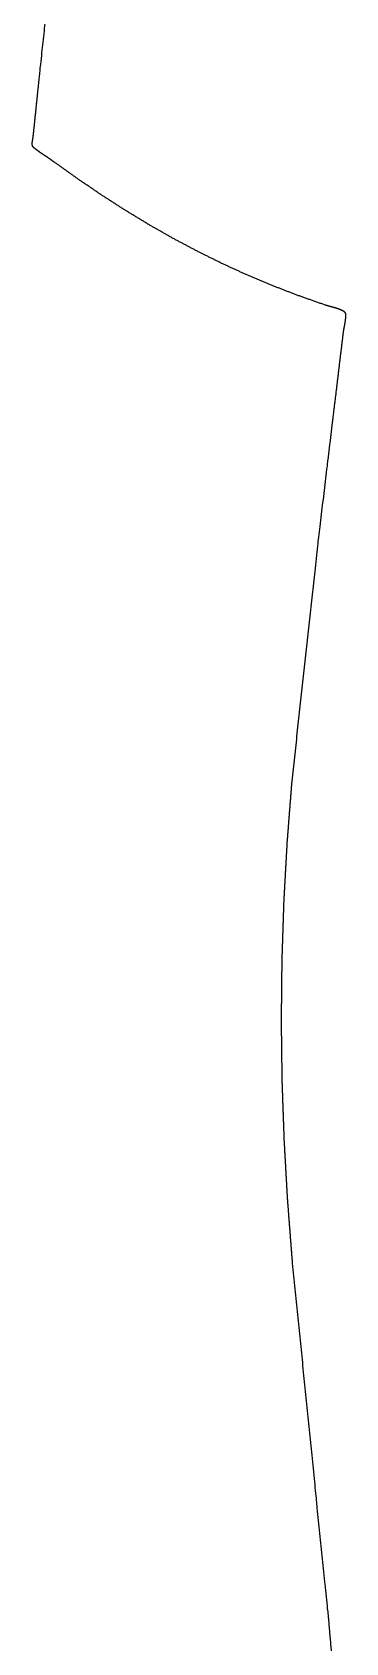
# Model space of a CAD drawing. Header units: feet. Extents: x 3.9 to 4.35, y 0.02 to 1.11.
# Drawn here: x 4.2449 to 4.305, y 0.5007 to 0.809 of the extents above; entities that cross this region are included whole.
import ezdxf

# ---------------------------------------------------------------- set-up
doc = ezdxf.new("R2010")
doc.units = ezdxf.units.FT
doc.header["$MEASUREMENT"] = 0
doc.layers.add('Standard', color=178, linetype='Continuous', true_color=0x000000)

msp = doc.modelspace()

# ---------------------------------------------------------------- linework, layer by layer
at = {"layer": 'Standard'}
for points, knots in [([(4.2452, 0.78962), (4.24586, 0.79604), (4.24653, 0.80246), (4.24777, 0.81385), (4.24902, 0.82524), (4.24959, 0.83094), (4.25015, 0.83664)], [406, 406, 406, 407.333333, 407.333333, 408.666667, 408.666667, 410, 410, 410]), ([(4.2452, 0.78962, 0.10032), (4.24586, 0.79604, 0.10032), (4.24653, 0.80246, 0.10032), (4.24777, 0.81385, 0.10032), (4.24902, 0.82524, 0.10032), (4.24959, 0.83094, 0.10032), (4.25015, 0.83664, 0.10032)], [406, 406, 406, 407.333333, 407.333333, 408.666667, 408.666667, 410, 410, 410]), ([(4.24499, 0.78813), (4.245, 0.78818), (4.24501, 0.78824), (4.24504, 0.78841), (4.24507, 0.78858)], [402, 402, 402, 403, 403, 404, 404, 404]), ([(4.24499, 0.78813, 0.10032), (4.245, 0.78818, 0.10032), (4.24501, 0.78824, 0.10032), (4.24504, 0.78841, 0.10032), (4.24507, 0.78858, 0.10032)], [402, 402, 402, 403, 403, 404, 404, 404]), ([(4.24842, 0.78468), (4.24791, 0.78503), (4.24739, 0.78537), (4.24688, 0.78572), (4.24637, 0.78607)], [351, 351, 351, 352, 352, 353, 353, 353]), ([(4.24842, 0.78468, 0.10032), (4.24791, 0.78503, 0.10032), (4.24739, 0.78537, 0.10032), (4.24688, 0.78572, 0.10032), (4.24637, 0.78607, 0.10032)], [351, 351, 351, 352, 352, 353, 353, 353]), ([(4.25382, 0.78085), (4.25163, 0.78241), (4.24943, 0.78397), (4.24893, 0.78432), (4.24842, 0.78468)], [349, 349, 349, 350, 350, 351, 351, 351]), ([(4.25382, 0.78085, 0.10032), (4.25163, 0.78241, 0.10032), (4.24943, 0.78397, 0.10032), (4.24893, 0.78432, 0.10032), (4.24842, 0.78468, 0.10032)], [349, 349, 349, 350, 350, 351, 351, 351]), ([(4.303, 0.75624), (4.30283, 0.75629), (4.30267, 0.75634), (4.30235, 0.75643), (4.30204, 0.75651), (4.30177, 0.75659), (4.30151, 0.75666), (4.3014, 0.75669), (4.3013, 0.75672)], [333, 333, 333, 334, 334, 335, 335, 336, 336, 337, 337, 337]), ([(4.303, 0.75624, 0.10032), (4.30283, 0.75629, 0.10032), (4.30267, 0.75634, 0.10032), (4.30235, 0.75643, 0.10032), (4.30204, 0.75651, 0.10032), (4.30177, 0.75659, 0.10032), (4.30151, 0.75666, 0.10032), (4.3014, 0.75669, 0.10032), (4.3013, 0.75672, 0.10032)], [333, 333, 333, 334, 334, 335, 335, 336, 336, 337, 337, 337]), ([(4.3046, 0.75172), (4.30464, 0.75196), (4.30468, 0.75219), (4.30478, 0.75269), (4.30487, 0.75318)], [284, 284, 284, 285, 285, 286, 286, 286]), ([(4.3046, 0.75172, 0.10032), (4.30464, 0.75196, 0.10032), (4.30468, 0.75219, 0.10032), (4.30478, 0.75269, 0.10032), (4.30487, 0.75318, 0.10032)], [284, 284, 284, 285, 285, 286, 286, 286]), ([(4.29474, 0.66569), (4.29725, 0.68862), (4.29976, 0.71155), (4.30114, 0.72297), (4.30251, 0.73439), (4.30354, 0.74294), (4.30457, 0.75148)], [278, 278, 278, 279.666667, 279.666667, 281.333333, 281.333333, 283, 283, 283]), ([(4.29474, 0.66569, 0.10032), (4.29725, 0.68862, 0.10032), (4.29976, 0.71155, 0.10032), (4.30114, 0.72297, 0.10032), (4.30251, 0.73439, 0.10032), (4.30354, 0.74294, 0.10032), (4.30457, 0.75148, 0.10032)], [278, 278, 278, 279.666667, 279.666667, 281.333333, 281.333333, 283, 283, 283]), ([(4.30274, 0.49391), (4.30225, 0.49964), (4.30176, 0.50536), (4.30058, 0.51679), (4.29941, 0.52823), (4.2971, 0.55111), (4.29479, 0.57399)], [267, 267, 267, 268, 268, 269, 269, 270, 270, 270]), ([(4.30274, 0.49391, 0.10032), (4.30225, 0.49964, 0.10032), (4.30176, 0.50536, 0.10032), (4.30058, 0.51679, 0.10032), (4.29941, 0.52823, 0.10032), (4.2971, 0.55111, 0.10032), (4.29479, 0.57399, 0.10032)], [267, 267, 267, 268, 268, 269, 269, 270, 270, 270])]:
    msp.add_open_spline(points, degree=2, knots=knots, dxfattribs=at)
for points in [[(4.24512, 0.78892), (4.24516, 0.78927), (4.2452, 0.78962)], [(4.24512, 0.78892, 0.10032), (4.24516, 0.78927, 0.10032), (4.2452, 0.78962, 0.10032)], [(4.2452, 0.78962), (4.2452, 0.78962, 0.05016), (4.2452, 0.78962, 0.10032)], [(4.24494, 0.78781), (4.24494, 0.78784), (4.24495, 0.78786)], [(4.24494, 0.78781, 0.10032), (4.24494, 0.78784, 0.10032), (4.24495, 0.78786, 0.10032)], [(4.24494, 0.78777), (4.24494, 0.78779), (4.24494, 0.78781)], [(4.24494, 0.78781), (4.24494, 0.78781, 0.05016), (4.24494, 0.78781, 0.10032)], [(4.24494, 0.78777, 0.10032), (4.24494, 0.78779, 0.10032), (4.24494, 0.78781, 0.10032)], [(4.24494, 0.78772), (4.24494, 0.78774), (4.24494, 0.78777)], [(4.24494, 0.78777), (4.24494, 0.78777, 0.05016), (4.24494, 0.78777, 0.10032)], [(4.24494, 0.78772, 0.10032), (4.24494, 0.78774, 0.10032), (4.24494, 0.78777, 0.10032)], [(4.24494, 0.78767), (4.24494, 0.78769), (4.24494, 0.78772)], [(4.24494, 0.78772), (4.24494, 0.78772, 0.05016), (4.24494, 0.78772, 0.10032)], [(4.24494, 0.78767, 0.10032), (4.24494, 0.78769, 0.10032), (4.24494, 0.78772, 0.10032)], [(4.24494, 0.78762), (4.24494, 0.78765), (4.24494, 0.78767)], [(4.24494, 0.78767), (4.24494, 0.78767, 0.05016), (4.24494, 0.78767, 0.10032)], [(4.24494, 0.78762, 0.10032), (4.24494, 0.78765, 0.10032), (4.24494, 0.78767, 0.10032)], [(4.24494, 0.7876), (4.24494, 0.78761), (4.24494, 0.78762)], [(4.24494, 0.78762), (4.24494, 0.78762, 0.05016), (4.24494, 0.78762, 0.10032)], [(4.24494, 0.7876, 0.10032), (4.24494, 0.78761, 0.10032), (4.24494, 0.78762, 0.10032)], [(4.24494, 0.78758), (4.24494, 0.78759), (4.24494, 0.7876)], [(4.24494, 0.7876), (4.24494, 0.7876, 0.05016), (4.24494, 0.7876, 0.10032)], [(4.24494, 0.78758, 0.10032), (4.24494, 0.78759, 0.10032), (4.24494, 0.7876, 0.10032)], [(4.24494, 0.78756), (4.24494, 0.78757), (4.24494, 0.78758)], [(4.24494, 0.78758), (4.24494, 0.78758, 0.05016), (4.24494, 0.78758, 0.10032)], [(4.24494, 0.78756, 0.10032), (4.24494, 0.78757, 0.10032), (4.24494, 0.78758, 0.10032)], [(4.24494, 0.78753), (4.24494, 0.78754), (4.24494, 0.78756)], [(4.24494, 0.78756), (4.24494, 0.78756, 0.05016), (4.24494, 0.78756, 0.10032)], [(4.24494, 0.78753, 0.10032), (4.24494, 0.78754, 0.10032), (4.24494, 0.78756, 0.10032)], [(4.24494, 0.78751), (4.24494, 0.78752), (4.24494, 0.78753)], [(4.24494, 0.78753), (4.24494, 0.78753, 0.05016), (4.24494, 0.78753, 0.10032)], [(4.24494, 0.78751, 0.10032), (4.24494, 0.78752, 0.10032), (4.24494, 0.78753, 0.10032)], [(4.24495, 0.78749), (4.24495, 0.7875), (4.24494, 0.78751)], [(4.24494, 0.78751), (4.24494, 0.78751, 0.05016), (4.24494, 0.78751, 0.10032)], [(4.24495, 0.78749, 0.10032), (4.24495, 0.7875, 0.10032), (4.24494, 0.78751, 0.10032)], [(4.24495, 0.78791), (4.24496, 0.78797), (4.24497, 0.78802)], [(4.24495, 0.78791, 0.10032), (4.24496, 0.78797, 0.10032), (4.24497, 0.78802, 0.10032)], [(4.24495, 0.78786), (4.24495, 0.78789), (4.24495, 0.78791)], [(4.24495, 0.78791), (4.24495, 0.78791, 0.05016), (4.24495, 0.78791, 0.10032)], [(4.24495, 0.78786, 0.10032), (4.24495, 0.78789, 0.10032), (4.24495, 0.78791, 0.10032)], [(4.24495, 0.78786), (4.24495, 0.78786, 0.05016), (4.24495, 0.78786, 0.10032)], [(4.24495, 0.78747), (4.24495, 0.78748), (4.24495, 0.78749)], [(4.24495, 0.78749), (4.24495, 0.78749, 0.05016), (4.24495, 0.78749, 0.10032)], [(4.24495, 0.78747, 0.10032), (4.24495, 0.78748, 0.10032), (4.24495, 0.78749, 0.10032)], [(4.24495, 0.78745), (4.24495, 0.78746), (4.24495, 0.78747)], [(4.24495, 0.78747), (4.24495, 0.78747, 0.05016), (4.24495, 0.78747, 0.10032)], [(4.24495, 0.78745, 0.10032), (4.24495, 0.78746, 0.10032), (4.24495, 0.78747, 0.10032)], [(4.24496, 0.78742), (4.24496, 0.78743), (4.24495, 0.78745)], [(4.24495, 0.78745), (4.24495, 0.78745, 0.05016), (4.24495, 0.78745, 0.10032)], [(4.24496, 0.78742, 0.10032), (4.24496, 0.78743, 0.10032), (4.24495, 0.78745, 0.10032)], [(4.24496, 0.7874), (4.24496, 0.78741), (4.24496, 0.78742)], [(4.24496, 0.78742), (4.24496, 0.78742, 0.05016), (4.24496, 0.78742, 0.10032)], [(4.24496, 0.7874, 0.10032), (4.24496, 0.78741, 0.10032), (4.24496, 0.78742, 0.10032)], [(4.24497, 0.78738), (4.24497, 0.78739), (4.24496, 0.7874)], [(4.24496, 0.7874), (4.24496, 0.7874, 0.05016), (4.24496, 0.7874, 0.10032)], [(4.24497, 0.78738, 0.10032), (4.24497, 0.78739, 0.10032), (4.24496, 0.7874, 0.10032)], [(4.24497, 0.78802), (4.24498, 0.78807), (4.24499, 0.78813)], [(4.24497, 0.78802, 0.10032), (4.24498, 0.78807, 0.10032), (4.24499, 0.78813, 0.10032)], [(4.24497, 0.78802), (4.24497, 0.78802, 0.05016), (4.24497, 0.78802, 0.10032)], [(4.24497, 0.78736), (4.24497, 0.78737), (4.24497, 0.78738)], [(4.24497, 0.78738), (4.24497, 0.78738, 0.05016), (4.24497, 0.78738, 0.10032)], [(4.24497, 0.78736, 0.10032), (4.24497, 0.78737, 0.10032), (4.24497, 0.78738, 0.10032)], [(4.24498, 0.78734), (4.24498, 0.78735), (4.24497, 0.78736)], [(4.24497, 0.78736), (4.24497, 0.78736, 0.05016), (4.24497, 0.78736, 0.10032)], [(4.24498, 0.78734, 0.10032), (4.24498, 0.78735, 0.10032), (4.24497, 0.78736, 0.10032)], [(4.24499, 0.78732), (4.24498, 0.78733), (4.24498, 0.78734)], [(4.24498, 0.78734), (4.24498, 0.78734, 0.05016), (4.24498, 0.78734, 0.10032)], [(4.24499, 0.78732, 0.10032), (4.24498, 0.78733, 0.10032), (4.24498, 0.78734, 0.10032)], [(4.24499, 0.78813), (4.24499, 0.78813, 0.05016), (4.24499, 0.78813, 0.10032)], [(4.24499, 0.7873), (4.24499, 0.78731), (4.24499, 0.78732)], [(4.24499, 0.78732), (4.24499, 0.78732, 0.05016), (4.24499, 0.78732, 0.10032)], [(4.24499, 0.7873, 0.10032), (4.24499, 0.78731, 0.10032), (4.24499, 0.78732, 0.10032)], [(4.245, 0.78728), (4.245, 0.78729), (4.24499, 0.7873)], [(4.24499, 0.7873), (4.24499, 0.7873, 0.05016), (4.24499, 0.7873, 0.10032)], [(4.245, 0.78728, 0.10032), (4.245, 0.78729, 0.10032), (4.24499, 0.7873, 0.10032)], [(4.24501, 0.78726), (4.24501, 0.78727), (4.245, 0.78728)], [(4.245, 0.78728), (4.245, 0.78728, 0.05016), (4.245, 0.78728, 0.10032)], [(4.24501, 0.78726, 0.10032), (4.24501, 0.78727, 0.10032), (4.245, 0.78728, 0.10032)], [(4.24502, 0.78723), (4.24502, 0.78724), (4.24501, 0.78726)], [(4.24501, 0.78726), (4.24501, 0.78726, 0.05016), (4.24501, 0.78726, 0.10032)], [(4.24502, 0.78723, 0.10032), (4.24502, 0.78724, 0.10032), (4.24501, 0.78726, 0.10032)], [(4.24503, 0.78721), (4.24502, 0.78722), (4.24502, 0.78723)], [(4.24502, 0.78723), (4.24502, 0.78723, 0.05016), (4.24502, 0.78723, 0.10032)], [(4.24503, 0.78721, 0.10032), (4.24502, 0.78722, 0.10032), (4.24502, 0.78723, 0.10032)], [(4.24504, 0.78719), (4.24503, 0.7872), (4.24503, 0.78721)], [(4.24503, 0.78721), (4.24503, 0.78721, 0.05016), (4.24503, 0.78721, 0.10032)], [(4.24504, 0.78719, 0.10032), (4.24503, 0.7872, 0.10032), (4.24503, 0.78721, 0.10032)], [(4.24505, 0.78717), (4.24504, 0.78718), (4.24504, 0.78719)], [(4.24504, 0.78719), (4.24504, 0.78719, 0.05016), (4.24504, 0.78719, 0.10032)], [(4.24505, 0.78717, 0.10032), (4.24504, 0.78718, 0.10032), (4.24504, 0.78719, 0.10032)], [(4.24506, 0.78715), (4.24506, 0.78716), (4.24505, 0.78717)], [(4.24505, 0.78717), (4.24505, 0.78717, 0.05016), (4.24505, 0.78717, 0.10032)], [(4.24506, 0.78715, 0.10032), (4.24506, 0.78716, 0.10032), (4.24505, 0.78717, 0.10032)], [(4.24507, 0.78713), (4.24507, 0.78714), (4.24506, 0.78715)], [(4.24506, 0.78715), (4.24506, 0.78715, 0.05016), (4.24506, 0.78715, 0.10032)], [(4.24507, 0.78713, 0.10032), (4.24507, 0.78714, 0.10032), (4.24506, 0.78715, 0.10032)], [(4.24507, 0.78858), (4.24509, 0.78875), (4.24512, 0.78892)], [(4.24507, 0.78858, 0.10032), (4.24509, 0.78875, 0.10032), (4.24512, 0.78892, 0.10032)], [(4.24507, 0.78858), (4.24507, 0.78858, 0.05016), (4.24507, 0.78858, 0.10032)], [(4.24509, 0.78711), (4.24508, 0.78712), (4.24507, 0.78713)], [(4.24507, 0.78713), (4.24507, 0.78713, 0.05016), (4.24507, 0.78713, 0.10032)], [(4.24509, 0.78711, 0.10032), (4.24508, 0.78712, 0.10032), (4.24507, 0.78713, 0.10032)], [(4.2451, 0.78709), (4.24509, 0.7871), (4.24509, 0.78711)], [(4.24509, 0.78711), (4.24509, 0.78711, 0.05016), (4.24509, 0.78711, 0.10032)], [(4.2451, 0.78709, 0.10032), (4.24509, 0.7871, 0.10032), (4.24509, 0.78711, 0.10032)], [(4.24511, 0.78707), (4.24511, 0.78708), (4.2451, 0.78709)], [(4.2451, 0.78709), (4.2451, 0.78709, 0.05016), (4.2451, 0.78709, 0.10032)], [(4.24511, 0.78707, 0.10032), (4.24511, 0.78708, 0.10032), (4.2451, 0.78709, 0.10032)], [(4.24513, 0.78705), (4.24512, 0.78706), (4.24511, 0.78707)], [(4.24511, 0.78707), (4.24511, 0.78707, 0.05016), (4.24511, 0.78707, 0.10032)], [(4.24513, 0.78705, 0.10032), (4.24512, 0.78706, 0.10032), (4.24511, 0.78707, 0.10032)], [(4.24512, 0.78892), (4.24512, 0.78892, 0.05016), (4.24512, 0.78892, 0.10032)], [(4.24514, 0.78704), (4.24513, 0.78705), (4.24513, 0.78705)], [(4.24513, 0.78705), (4.24513, 0.78705, 0.05016), (4.24513, 0.78705, 0.10032)], [(4.24514, 0.78704, 0.10032), (4.24513, 0.78705, 0.10032), (4.24513, 0.78705, 0.10032)], [(4.24516, 0.78702), (4.24515, 0.78703), (4.24514, 0.78704)], [(4.24514, 0.78704), (4.24514, 0.78704, 0.05016), (4.24514, 0.78704, 0.10032)], [(4.24516, 0.78702, 0.10032), (4.24515, 0.78703, 0.10032), (4.24514, 0.78704, 0.10032)], [(4.24517, 0.787), (4.24517, 0.78701), (4.24516, 0.78702)], [(4.24516, 0.78702), (4.24516, 0.78702, 0.05016), (4.24516, 0.78702, 0.10032)], [(4.24517, 0.787, 0.10032), (4.24517, 0.78701, 0.10032), (4.24516, 0.78702, 0.10032)], [(4.24519, 0.78698), (4.24518, 0.78699), (4.24517, 0.787)], [(4.24517, 0.787), (4.24517, 0.787, 0.05016), (4.24517, 0.787, 0.10032)], [(4.24519, 0.78698, 0.10032), (4.24518, 0.78699, 0.10032), (4.24517, 0.787, 0.10032)], [(4.24521, 0.78696), (4.2452, 0.78697), (4.24519, 0.78698)], [(4.24519, 0.78698), (4.24519, 0.78698, 0.05016), (4.24519, 0.78698, 0.10032)], [(4.24521, 0.78696, 0.10032), (4.2452, 0.78697, 0.10032), (4.24519, 0.78698, 0.10032)], [(4.24523, 0.78694), (4.24522, 0.78695), (4.24521, 0.78696)], [(4.24521, 0.78696), (4.24521, 0.78696, 0.05016), (4.24521, 0.78696, 0.10032)], [(4.24523, 0.78694, 0.10032), (4.24522, 0.78695, 0.10032), (4.24521, 0.78696, 0.10032)], [(4.24525, 0.78692), (4.24524, 0.78693), (4.24523, 0.78694)], [(4.24523, 0.78694), (4.24523, 0.78694, 0.05016), (4.24523, 0.78694, 0.10032)], [(4.24525, 0.78692, 0.10032), (4.24524, 0.78693, 0.10032), (4.24523, 0.78694, 0.10032)], [(4.24527, 0.7869), (4.24526, 0.78691), (4.24525, 0.78692)], [(4.24525, 0.78692), (4.24525, 0.78692, 0.05016), (4.24525, 0.78692, 0.10032)], [(4.24527, 0.7869, 0.10032), (4.24526, 0.78691, 0.10032), (4.24525, 0.78692, 0.10032)], [(4.24529, 0.78688), (4.24528, 0.78689), (4.24527, 0.7869)], [(4.24527, 0.7869), (4.24527, 0.7869, 0.05016), (4.24527, 0.7869, 0.10032)], [(4.24529, 0.78688, 0.10032), (4.24528, 0.78689, 0.10032), (4.24527, 0.7869, 0.10032)], [(4.24531, 0.78686), (4.2453, 0.78687), (4.24529, 0.78688)], [(4.24529, 0.78688), (4.24529, 0.78688, 0.05016), (4.24529, 0.78688, 0.10032)], [(4.24531, 0.78686, 0.10032), (4.2453, 0.78687, 0.10032), (4.24529, 0.78688, 0.10032)], [(4.24533, 0.78684), (4.24532, 0.78685), (4.24531, 0.78686)], [(4.24531, 0.78686), (4.24531, 0.78686, 0.05016), (4.24531, 0.78686, 0.10032)], [(4.24533, 0.78684, 0.10032), (4.24532, 0.78685, 0.10032), (4.24531, 0.78686, 0.10032)], [(4.24538, 0.78681), (4.24535, 0.78683), (4.24533, 0.78684)], [(4.24533, 0.78684), (4.24533, 0.78684, 0.05016), (4.24533, 0.78684, 0.10032)], [(4.24538, 0.78681, 0.10032), (4.24535, 0.78683, 0.10032), (4.24533, 0.78684, 0.10032)], [(4.24587, 0.78644), (4.24562, 0.78662), (4.24538, 0.78681)], [(4.24538, 0.78681), (4.24538, 0.78681, 0.05016), (4.24538, 0.78681, 0.10032)], [(4.24587, 0.78644, 0.10032), (4.24562, 0.78662, 0.10032), (4.24538, 0.78681, 0.10032)], [(4.24637, 0.78607), (4.24612, 0.78625), (4.24587, 0.78644)], [(4.24587, 0.78644), (4.24587, 0.78644, 0.05016), (4.24587, 0.78644, 0.10032)], [(4.24637, 0.78607, 0.10032), (4.24612, 0.78625, 0.10032), (4.24587, 0.78644, 0.10032)], [(4.24637, 0.78607), (4.24637, 0.78607, 0.05016), (4.24637, 0.78607, 0.10032)], [(4.24842, 0.78468), (4.24842, 0.78468, 0.05016), (4.24842, 0.78468, 0.10032)], [(4.25828, 0.77782), (4.25605, 0.77933), (4.25382, 0.78085)], [(4.25382, 0.78085), (4.25382, 0.78085, 0.05016), (4.25382, 0.78085, 0.10032)], [(4.25828, 0.77782, 0.10032), (4.25605, 0.77933, 0.10032), (4.25382, 0.78085, 0.10032)], [(4.26281, 0.77491), (4.26054, 0.77637), (4.25828, 0.77782)], [(4.25828, 0.77782), (4.25828, 0.77782, 0.05016), (4.25828, 0.77782, 0.10032)], [(4.26281, 0.77491, 0.10032), (4.26054, 0.77637, 0.10032), (4.25828, 0.77782, 0.10032)], [(4.26742, 0.77212), (4.26511, 0.77352), (4.26281, 0.77491)], [(4.26281, 0.77491), (4.26281, 0.77491, 0.05016), (4.26281, 0.77491, 0.10032)], [(4.26742, 0.77212, 0.10032), (4.26511, 0.77352, 0.10032), (4.26281, 0.77491, 0.10032)], [(4.27198, 0.76953), (4.2697, 0.77083), (4.26742, 0.77212)], [(4.26742, 0.77212), (4.26742, 0.77212, 0.05016), (4.26742, 0.77212, 0.10032)], [(4.27198, 0.76953, 0.10032), (4.2697, 0.77083, 0.10032), (4.26742, 0.77212, 0.10032)], [(4.27661, 0.76708), (4.27429, 0.7683), (4.27198, 0.76953)], [(4.27198, 0.76953), (4.27198, 0.76953, 0.05016), (4.27198, 0.76953, 0.10032)], [(4.27661, 0.76708, 0.10032), (4.27429, 0.7683, 0.10032), (4.27198, 0.76953, 0.10032)], [(4.28131, 0.76475), (4.27896, 0.76591), (4.27661, 0.76708)], [(4.27661, 0.76708), (4.27661, 0.76708, 0.05016), (4.27661, 0.76708, 0.10032)], [(4.28131, 0.76475, 0.10032), (4.27896, 0.76591, 0.10032), (4.27661, 0.76708, 0.10032)], [(4.28608, 0.76257), (4.28369, 0.76366), (4.28131, 0.76475)], [(4.28131, 0.76475), (4.28131, 0.76475, 0.05016), (4.28131, 0.76475, 0.10032)], [(4.28608, 0.76257, 0.10032), (4.28369, 0.76366, 0.10032), (4.28131, 0.76475, 0.10032)], [(4.29092, 0.76053), (4.2885, 0.76155), (4.28608, 0.76257)], [(4.28608, 0.76257), (4.28608, 0.76257, 0.05016), (4.28608, 0.76257, 0.10032)], [(4.29092, 0.76053, 0.10032), (4.2885, 0.76155, 0.10032), (4.28608, 0.76257, 0.10032)], [(4.29582, 0.75865), (4.29337, 0.75959), (4.29092, 0.76053)], [(4.29092, 0.76053), (4.29092, 0.76053, 0.05016), (4.29092, 0.76053, 0.10032)], [(4.29582, 0.75865, 0.10032), (4.29337, 0.75959, 0.10032), (4.29092, 0.76053, 0.10032)], [(4.30114, 0.75677), (4.29848, 0.75771), (4.29582, 0.75865)], [(4.29582, 0.75865), (4.29582, 0.75865, 0.05016), (4.29582, 0.75865, 0.10032)], [(4.30114, 0.75677, 0.10032), (4.29848, 0.75771, 0.10032), (4.29582, 0.75865, 0.10032)], [(4.30121, 0.75674), (4.30118, 0.75676), (4.30114, 0.75677)], [(4.30114, 0.75677), (4.30114, 0.75677, 0.05016), (4.30114, 0.75677, 0.10032)], [(4.30121, 0.75674, 0.10032), (4.30118, 0.75676, 0.10032), (4.30114, 0.75677, 0.10032)], [(4.3013, 0.75672), (4.30126, 0.75673), (4.30121, 0.75674)], [(4.30121, 0.75674), (4.30121, 0.75674, 0.05016), (4.30121, 0.75674, 0.10032)], [(4.3013, 0.75672, 0.10032), (4.30126, 0.75673, 0.10032), (4.30121, 0.75674, 0.10032)], [(4.3013, 0.75672), (4.3013, 0.75672, 0.05016), (4.3013, 0.75672, 0.10032)], [(4.30333, 0.75614), (4.30316, 0.75619), (4.303, 0.75624)], [(4.303, 0.75624), (4.303, 0.75624, 0.05016), (4.303, 0.75624, 0.10032)], [(4.30333, 0.75614, 0.10032), (4.30316, 0.75619, 0.10032), (4.303, 0.75624, 0.10032)], [(4.30365, 0.75603), (4.30349, 0.75608), (4.30333, 0.75614)], [(4.30333, 0.75614), (4.30333, 0.75614, 0.05016), (4.30333, 0.75614, 0.10032)], [(4.30365, 0.75603, 0.10032), (4.30349, 0.75608, 0.10032), (4.30333, 0.75614, 0.10032)], [(4.30381, 0.75597), (4.30373, 0.756), (4.30365, 0.75603)], [(4.30365, 0.75603), (4.30365, 0.75603, 0.05016), (4.30365, 0.75603, 0.10032)], [(4.30381, 0.75597, 0.10032), (4.30373, 0.756, 0.10032), (4.30365, 0.75603, 0.10032)], [(4.30396, 0.75591), (4.30389, 0.75594), (4.30381, 0.75597)], [(4.30381, 0.75597), (4.30381, 0.75597, 0.05016), (4.30381, 0.75597, 0.10032)], [(4.30396, 0.75591, 0.10032), (4.30389, 0.75594, 0.10032), (4.30381, 0.75597, 0.10032)], [(4.30411, 0.75585), (4.30404, 0.75588), (4.30396, 0.75591)], [(4.30396, 0.75591), (4.30396, 0.75591, 0.05016), (4.30396, 0.75591, 0.10032)], [(4.30411, 0.75585, 0.10032), (4.30404, 0.75588, 0.10032), (4.30396, 0.75591, 0.10032)], [(4.30425, 0.75579), (4.30418, 0.75582), (4.30411, 0.75585)], [(4.30411, 0.75585), (4.30411, 0.75585, 0.05016), (4.30411, 0.75585, 0.10032)], [(4.30425, 0.75579, 0.10032), (4.30418, 0.75582, 0.10032), (4.30411, 0.75585, 0.10032)], [(4.30438, 0.75572), (4.30431, 0.75576), (4.30425, 0.75579)], [(4.30425, 0.75579), (4.30425, 0.75579, 0.05016), (4.30425, 0.75579, 0.10032)], [(4.30438, 0.75572, 0.10032), (4.30431, 0.75576, 0.10032), (4.30425, 0.75579, 0.10032)], [(4.30444, 0.75569), (4.30441, 0.75571), (4.30438, 0.75572)], [(4.30438, 0.75572), (4.30438, 0.75572, 0.05016), (4.30438, 0.75572, 0.10032)], [(4.30444, 0.75569, 0.10032), (4.30441, 0.75571, 0.10032), (4.30438, 0.75572, 0.10032)], [(4.3045, 0.75566), (4.30447, 0.75568), (4.30444, 0.75569)], [(4.30444, 0.75569), (4.30444, 0.75569, 0.05016), (4.30444, 0.75569, 0.10032)], [(4.3045, 0.75566, 0.10032), (4.30447, 0.75568, 0.10032), (4.30444, 0.75569, 0.10032)], [(4.30456, 0.75563), (4.30453, 0.75564), (4.3045, 0.75566)], [(4.3045, 0.75566), (4.3045, 0.75566, 0.05016), (4.3045, 0.75566, 0.10032)], [(4.30456, 0.75563, 0.10032), (4.30453, 0.75564, 0.10032), (4.3045, 0.75566, 0.10032)], [(4.30461, 0.75559), (4.30459, 0.75561), (4.30456, 0.75563)], [(4.30456, 0.75563), (4.30456, 0.75563, 0.05016), (4.30456, 0.75563, 0.10032)], [(4.30461, 0.75559, 0.10032), (4.30459, 0.75561, 0.10032), (4.30456, 0.75563, 0.10032)], [(4.30467, 0.75556), (4.30464, 0.75558), (4.30461, 0.75559)], [(4.30461, 0.75559), (4.30461, 0.75559, 0.05016), (4.30461, 0.75559, 0.10032)], [(4.30467, 0.75556, 0.10032), (4.30464, 0.75558, 0.10032), (4.30461, 0.75559, 0.10032)], [(4.30471, 0.75553), (4.30469, 0.75555), (4.30467, 0.75556)], [(4.30467, 0.75556), (4.30467, 0.75556, 0.05016), (4.30467, 0.75556, 0.10032)], [(4.30471, 0.75553, 0.10032), (4.30469, 0.75555, 0.10032), (4.30467, 0.75556, 0.10032)], [(4.30474, 0.75551), (4.30473, 0.75552), (4.30471, 0.75553)], [(4.30471, 0.75553), (4.30471, 0.75553, 0.05016), (4.30471, 0.75553, 0.10032)], [(4.30474, 0.75551, 0.10032), (4.30473, 0.75552, 0.10032), (4.30471, 0.75553, 0.10032)], [(4.30476, 0.75549), (4.30475, 0.7555), (4.30474, 0.75551)], [(4.30474, 0.75551), (4.30474, 0.75551, 0.05016), (4.30474, 0.75551, 0.10032)], [(4.30476, 0.75549, 0.10032), (4.30475, 0.7555, 0.10032), (4.30474, 0.75551, 0.10032)], [(4.30478, 0.75548), (4.30477, 0.75549), (4.30476, 0.75549)], [(4.30476, 0.75549), (4.30476, 0.75549, 0.05016), (4.30476, 0.75549, 0.10032)], [(4.30478, 0.75548, 0.10032), (4.30477, 0.75549, 0.10032), (4.30476, 0.75549, 0.10032)], [(4.3048, 0.75546), (4.30479, 0.75547), (4.30478, 0.75548)], [(4.30478, 0.75548), (4.30478, 0.75548, 0.05016), (4.30478, 0.75548, 0.10032)], [(4.3048, 0.75546, 0.10032), (4.30479, 0.75547, 0.10032), (4.30478, 0.75548, 0.10032)], [(4.30482, 0.75544), (4.30481, 0.75545), (4.3048, 0.75546)], [(4.3048, 0.75546), (4.3048, 0.75546, 0.05016), (4.3048, 0.75546, 0.10032)], [(4.30482, 0.75544, 0.10032), (4.30481, 0.75545, 0.10032), (4.3048, 0.75546, 0.10032)], [(4.30484, 0.75543), (4.30483, 0.75544), (4.30482, 0.75544)], [(4.30482, 0.75544), (4.30482, 0.75544, 0.05016), (4.30482, 0.75544, 0.10032)], [(4.30484, 0.75543, 0.10032), (4.30483, 0.75544, 0.10032), (4.30482, 0.75544, 0.10032)], [(4.30486, 0.75541), (4.30485, 0.75542), (4.30484, 0.75543)], [(4.30484, 0.75543), (4.30484, 0.75543, 0.05016), (4.30484, 0.75543, 0.10032)], [(4.30486, 0.75541, 0.10032), (4.30485, 0.75542, 0.10032), (4.30484, 0.75543, 0.10032)], [(4.30488, 0.75539), (4.30487, 0.7554), (4.30486, 0.75541)], [(4.30486, 0.75541), (4.30486, 0.75541, 0.05016), (4.30486, 0.75541, 0.10032)], [(4.30488, 0.75539, 0.10032), (4.30487, 0.7554, 0.10032), (4.30486, 0.75541, 0.10032)], [(4.3049, 0.75537), (4.30489, 0.75538), (4.30488, 0.75539)], [(4.30488, 0.75539), (4.30488, 0.75539, 0.05016), (4.30488, 0.75539, 0.10032)], [(4.3049, 0.75537, 0.10032), (4.30489, 0.75538, 0.10032), (4.30488, 0.75539, 0.10032)], [(4.30491, 0.75536), (4.3049, 0.75537), (4.3049, 0.75537)], [(4.3049, 0.75537), (4.3049, 0.75537, 0.05016), (4.3049, 0.75537, 0.10032)], [(4.30491, 0.75536, 0.10032), (4.3049, 0.75537, 0.10032), (4.3049, 0.75537, 0.10032)], [(4.30493, 0.75534), (4.30492, 0.75535), (4.30491, 0.75536)], [(4.30491, 0.75536), (4.30491, 0.75536, 0.05016), (4.30491, 0.75536, 0.10032)], [(4.30493, 0.75534, 0.10032), (4.30492, 0.75535, 0.10032), (4.30491, 0.75536, 0.10032)], [(4.30494, 0.75532), (4.30493, 0.75533), (4.30493, 0.75534)], [(4.30493, 0.75534), (4.30493, 0.75534, 0.05016), (4.30493, 0.75534, 0.10032)], [(4.30494, 0.75532, 0.10032), (4.30493, 0.75533, 0.10032), (4.30493, 0.75534, 0.10032)], [(4.30495, 0.75531), (4.30495, 0.75531), (4.30494, 0.75532)], [(4.30494, 0.75532), (4.30494, 0.75532, 0.05016), (4.30494, 0.75532, 0.10032)], [(4.30495, 0.75531, 0.10032), (4.30495, 0.75531, 0.10032), (4.30494, 0.75532, 0.10032)], [(4.30497, 0.75529), (4.30496, 0.7553), (4.30495, 0.75531)], [(4.30495, 0.75531), (4.30495, 0.75531, 0.05016), (4.30495, 0.75531, 0.10032)], [(4.30497, 0.75529, 0.10032), (4.30496, 0.7553, 0.10032), (4.30495, 0.75531, 0.10032)], [(4.30498, 0.75527), (4.30497, 0.75528), (4.30497, 0.75529)], [(4.30497, 0.75529), (4.30497, 0.75529, 0.05016), (4.30497, 0.75529, 0.10032)], [(4.30498, 0.75527, 0.10032), (4.30497, 0.75528, 0.10032), (4.30497, 0.75529, 0.10032)], [(4.30487, 0.75318), (4.30491, 0.75342), (4.30495, 0.75367)], [(4.30487, 0.75318, 0.10032), (4.30491, 0.75342, 0.10032), (4.30495, 0.75367, 0.10032)], [(4.30487, 0.75318), (4.30487, 0.75318, 0.05016), (4.30487, 0.75318, 0.10032)], [(4.30495, 0.75367), (4.30496, 0.75379), (4.30498, 0.75392)], [(4.30495, 0.75367, 0.10032), (4.30496, 0.75379, 0.10032), (4.30498, 0.75392, 0.10032)], [(4.30495, 0.75367), (4.30495, 0.75367, 0.05016), (4.30495, 0.75367, 0.10032)], [(4.30499, 0.75525), (4.30498, 0.75526), (4.30498, 0.75527)], [(4.30498, 0.75527), (4.30498, 0.75527, 0.05016), (4.30498, 0.75527, 0.10032)], [(4.30499, 0.75525, 0.10032), (4.30498, 0.75526, 0.10032), (4.30498, 0.75527, 0.10032)], [(4.30498, 0.75392), (4.30499, 0.75404), (4.30501, 0.75416)], [(4.30498, 0.75392, 0.10032), (4.30499, 0.75404, 0.10032), (4.30501, 0.75416, 0.10032)], [(4.30498, 0.75392), (4.30498, 0.75392, 0.05016), (4.30498, 0.75392, 0.10032)], [(4.305, 0.75523), (4.30499, 0.75524), (4.30499, 0.75525)], [(4.30499, 0.75525), (4.30499, 0.75525, 0.05016), (4.30499, 0.75525, 0.10032)], [(4.305, 0.75523, 0.10032), (4.30499, 0.75524, 0.10032), (4.30499, 0.75525, 0.10032)], [(4.305, 0.75522), (4.305, 0.75523), (4.305, 0.75523)], [(4.305, 0.75523), (4.305, 0.75523, 0.05016), (4.305, 0.75523, 0.10032)], [(4.305, 0.75522, 0.10032), (4.305, 0.75523, 0.10032), (4.305, 0.75523, 0.10032)], [(4.30501, 0.7552), (4.30501, 0.75521), (4.305, 0.75522)], [(4.305, 0.75522), (4.305, 0.75522, 0.05016), (4.305, 0.75522, 0.10032)], [(4.30501, 0.7552, 0.10032), (4.30501, 0.75521, 0.10032), (4.305, 0.75522, 0.10032)], [(4.30502, 0.75518), (4.30501, 0.75519), (4.30501, 0.7552)], [(4.30501, 0.7552), (4.30501, 0.7552, 0.05016), (4.30501, 0.7552, 0.10032)], [(4.30502, 0.75518, 0.10032), (4.30501, 0.75519, 0.10032), (4.30501, 0.7552, 0.10032)], [(4.30501, 0.75416), (4.30502, 0.75428), (4.30503, 0.7544)], [(4.30501, 0.75416, 0.10032), (4.30502, 0.75428, 0.10032), (4.30503, 0.7544, 0.10032)], [(4.30501, 0.75416), (4.30501, 0.75416, 0.05016), (4.30501, 0.75416, 0.10032)], [(4.30502, 0.75516), (4.30502, 0.75517), (4.30502, 0.75518)], [(4.30502, 0.75518), (4.30502, 0.75518, 0.05016), (4.30502, 0.75518, 0.10032)], [(4.30502, 0.75516, 0.10032), (4.30502, 0.75517, 0.10032), (4.30502, 0.75518, 0.10032)], [(4.30503, 0.75514), (4.30502, 0.75515), (4.30502, 0.75516)], [(4.30502, 0.75516), (4.30502, 0.75516, 0.05016), (4.30502, 0.75516, 0.10032)], [(4.30503, 0.75514, 0.10032), (4.30502, 0.75515, 0.10032), (4.30502, 0.75516, 0.10032)], [(4.30503, 0.75513), (4.30503, 0.75514), (4.30503, 0.75514)], [(4.30503, 0.75514), (4.30503, 0.75514, 0.05016), (4.30503, 0.75514, 0.10032)], [(4.30503, 0.75513, 0.10032), (4.30503, 0.75514, 0.10032), (4.30503, 0.75514, 0.10032)], [(4.30503, 0.75511), (4.30503, 0.75512), (4.30503, 0.75513)], [(4.30503, 0.75513), (4.30503, 0.75513, 0.05016), (4.30503, 0.75513, 0.10032)], [(4.30503, 0.75511, 0.10032), (4.30503, 0.75512, 0.10032), (4.30503, 0.75513, 0.10032)], [(4.30504, 0.75499), (4.30503, 0.75505), (4.30503, 0.75511)], [(4.30503, 0.75511), (4.30503, 0.75511, 0.05016), (4.30503, 0.75511, 0.10032)], [(4.30504, 0.75499, 0.10032), (4.30503, 0.75505, 0.10032), (4.30503, 0.75511, 0.10032)], [(4.30503, 0.75452), (4.30503, 0.75458), (4.30504, 0.75464)], [(4.30503, 0.75452, 0.10032), (4.30503, 0.75458, 0.10032), (4.30504, 0.75464, 0.10032)], [(4.30503, 0.7544), (4.30503, 0.75446), (4.30503, 0.75452)], [(4.30503, 0.75452), (4.30503, 0.75452, 0.05016), (4.30503, 0.75452, 0.10032)], [(4.30503, 0.7544, 0.10032), (4.30503, 0.75446, 0.10032), (4.30503, 0.75452, 0.10032)], [(4.30503, 0.7544), (4.30503, 0.7544, 0.05016), (4.30503, 0.7544, 0.10032)], [(4.30504, 0.75488), (4.30504, 0.75494), (4.30504, 0.75499)], [(4.30504, 0.75499), (4.30504, 0.75499, 0.05016), (4.30504, 0.75499, 0.10032)], [(4.30504, 0.75488, 0.10032), (4.30504, 0.75494, 0.10032), (4.30504, 0.75499, 0.10032)], [(4.30504, 0.75476), (4.30504, 0.75482), (4.30504, 0.75488)], [(4.30504, 0.75488), (4.30504, 0.75488, 0.05016), (4.30504, 0.75488, 0.10032)], [(4.30504, 0.75476, 0.10032), (4.30504, 0.75482, 0.10032), (4.30504, 0.75488, 0.10032)], [(4.30504, 0.75464), (4.30504, 0.7547), (4.30504, 0.75476)], [(4.30504, 0.75476), (4.30504, 0.75476, 0.05016), (4.30504, 0.75476, 0.10032)], [(4.30504, 0.75464, 0.10032), (4.30504, 0.7547, 0.10032), (4.30504, 0.75476, 0.10032)], [(4.30504, 0.75464), (4.30504, 0.75464, 0.05016), (4.30504, 0.75464, 0.10032)], [(4.30457, 0.75148), (4.30458, 0.7516), (4.3046, 0.75172)], [(4.30457, 0.75148, 0.10032), (4.30458, 0.7516, 0.10032), (4.3046, 0.75172, 0.10032)], [(4.30457, 0.75148), (4.30457, 0.75148, 0.05016), (4.30457, 0.75148, 0.10032)], [(4.3046, 0.75172), (4.3046, 0.75172, 0.05016), (4.3046, 0.75172, 0.10032)], [(4.29384, 0.65423), (4.29429, 0.65996), (4.29474, 0.66569)], [(4.29384, 0.65423, 0.10032), (4.29429, 0.65996, 0.10032), (4.29474, 0.66569, 0.10032)], [(4.29474, 0.66569), (4.29474, 0.66569, 0.05016), (4.29474, 0.66569, 0.10032)], [(4.2932, 0.64277), (4.29352, 0.6485), (4.29384, 0.65423)], [(4.2932, 0.64277, 0.10032), (4.29352, 0.6485, 0.10032), (4.29384, 0.65423, 0.10032)], [(4.29384, 0.65423), (4.29384, 0.65423, 0.05016), (4.29384, 0.65423, 0.10032)], [(4.29283, 0.6313), (4.29301, 0.63703), (4.2932, 0.64277)], [(4.29283, 0.6313, 0.10032), (4.29301, 0.63703, 0.10032), (4.2932, 0.64277, 0.10032)], [(4.2932, 0.64277), (4.2932, 0.64277, 0.05016), (4.2932, 0.64277, 0.10032)], [(4.29271, 0.61984), (4.29277, 0.62557), (4.29283, 0.6313)], [(4.29271, 0.61984, 0.10032), (4.29277, 0.62557, 0.10032), (4.29283, 0.6313, 0.10032)], [(4.29283, 0.6313), (4.29283, 0.6313, 0.05016), (4.29283, 0.6313, 0.10032)], [(4.29285, 0.60837), (4.29278, 0.61411), (4.29271, 0.61984)], [(4.29271, 0.61984), (4.29271, 0.61984, 0.05016), (4.29271, 0.61984, 0.10032)], [(4.29285, 0.60837, 0.10032), (4.29278, 0.61411, 0.10032), (4.29271, 0.61984, 0.10032)], [(4.29325, 0.59691), (4.29305, 0.60264), (4.29285, 0.60837)], [(4.29285, 0.60837), (4.29285, 0.60837, 0.05016), (4.29285, 0.60837, 0.10032)], [(4.29325, 0.59691, 0.10032), (4.29305, 0.60264, 0.10032), (4.29285, 0.60837, 0.10032)], [(4.2939, 0.58545), (4.29357, 0.59118), (4.29325, 0.59691)], [(4.29325, 0.59691), (4.29325, 0.59691, 0.05016), (4.29325, 0.59691, 0.10032)], [(4.2939, 0.58545, 0.10032), (4.29357, 0.59118, 0.10032), (4.29325, 0.59691, 0.10032)], [(4.29479, 0.57399), (4.29434, 0.57972), (4.2939, 0.58545)], [(4.2939, 0.58545), (4.2939, 0.58545, 0.05016), (4.2939, 0.58545, 0.10032)], [(4.29479, 0.57399, 0.10032), (4.29434, 0.57972, 0.10032), (4.2939, 0.58545, 0.10032)], [(4.29479, 0.57399), (4.29479, 0.57399, 0.05016), (4.29479, 0.57399, 0.10032)]]:
    msp.add_open_spline(points, degree=2, dxfattribs=at)

doc.saveas('drawing.dxf')
